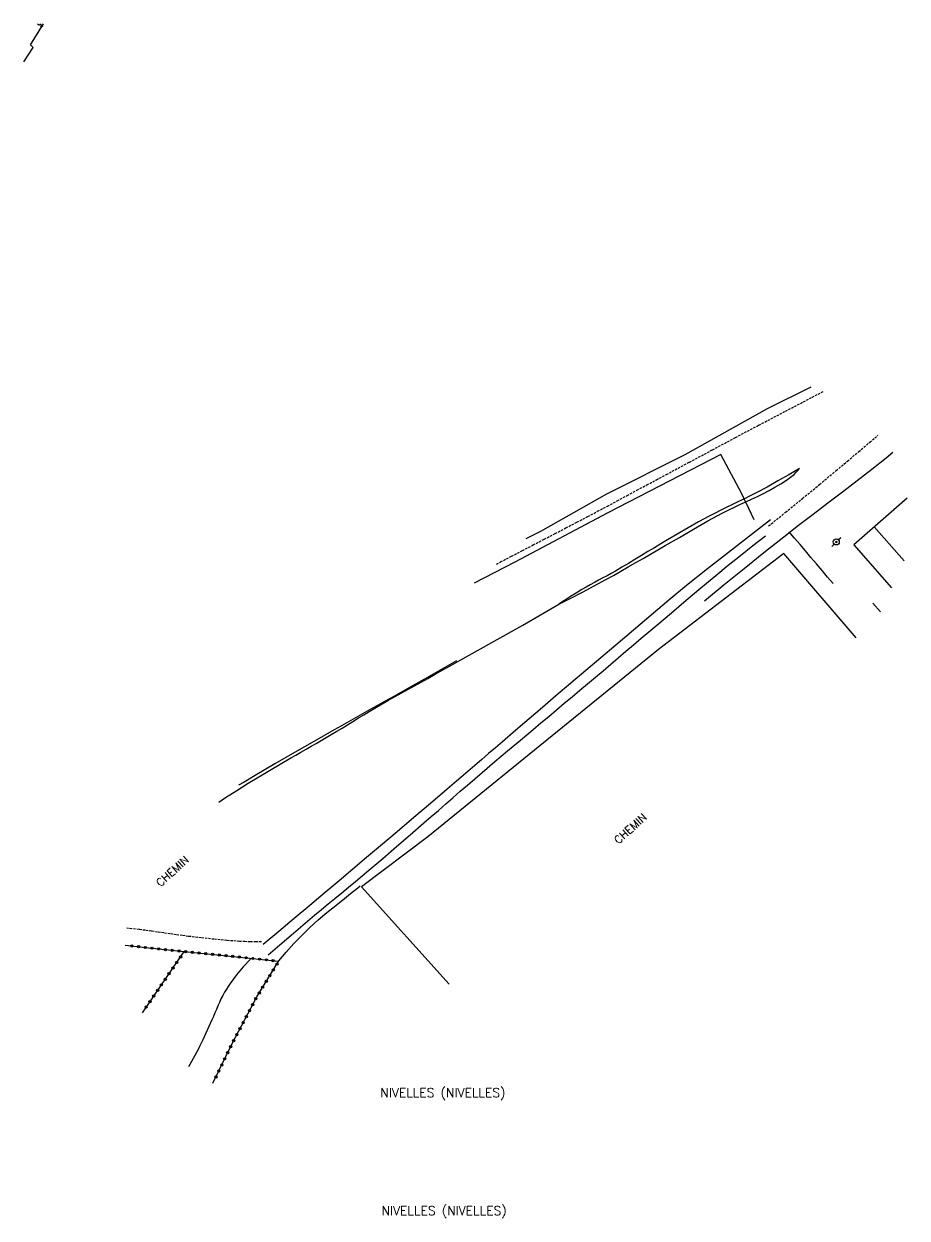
# Model space of a CAD drawing. Header units: millimetres. Extents: x 145999 to 147000, y 141000 to 142001.
# Drawn here: x 146433.9 to 146629.9, y 141735 to 142000 of the extents above; entities that cross this region are included whole.
import ezdxf
from ezdxf.enums import TextEntityAlignment as Align

# ---------------------------------------------------------------- set-up
doc = ezdxf.new("R2010")
doc.units = ezdxf.units.MM
doc.linetypes.add('DASHED', pattern=[0.75, 0.5, -0.25])
doc.layers.get('0').update_dxf_attribs({"linetype": 'CONTINUOUS'})
for name, color, linetype in [('W0070', 7, 'DASHED'), ('W0071', 7, 'CONTINUOUS'), ('W0101', 7, 'CONTINUOUS'), ('W0112', 1, 'DASHED'), ('W0211', 2, 'CONTINUOUS'), ('W0214', 2, 'CONTINUOUS'), ('W0300', 7, 'CONTINUOUS'), ('W0322', 7, 'CONTINUOUS'), ('W0323', 7, 'CONTINUOUS'), ('W0330', 7, 'CONTINUOUS'), ('W0333', 7, 'CONTINUOUS'), ('W0473', 7, 'CONTINUOUS'), ('W0980', 7, 'CONTINUOUS'), ('W0989', 7, 'CONTINUOUS')]:
    doc.layers.add(name, color=color, linetype=linetype)
doc.styles.get("Standard").update_dxf_attribs({"font": 'romans.shx', "width": 0.85})

# ---------------------------------------------------------------- blocks, each defined once
blk = doc.blocks.new('T473')
for p, q in [((-0.166667, 0.166667), (0.166667, -0.166667)), ((-0.166667, -0.166667), (0.166667, 0.166667)), ((0.500001, 0.500001), (1.000002, 1.000002)), ((-1.000002, -1.000002), (-0.500001, -0.500001))]:
    blk.add_line(p, q)
blk.add_ellipse((0, 0), major_axis=(0.471405, 0.471405), ratio=1, start_param=5.4977871438, end_param=11.780972451)
blk = doc.blocks.new('t323o')
at = {"color": 0, "linetype": 'Continuous'}
for radius in [0.25, 0.15]:
    blk.add_circle((0, 0), radius, dxfattribs=at)
blk = doc.blocks.new('t322o')
at = {"color": 0, "linetype": 'Continuous'}
for radius in [0.25, 0.15]:
    blk.add_circle((0, 0), radius, dxfattribs=at)

msp = doc.modelspace()

# ---------------------------------------------------------------- linework, layer by layer
at = {"layer": 'W0070'}
for points in [[(146538.75, 141880.13), (146539.67, 141880.61), (146542.08, 141881.87), (146544.5, 141883.13), (146546.92, 141884.38), (146549.34, 141885.64), (146551.77, 141886.89), (146554.18, 141888.15), (146556.6, 141889.41), (146559.01, 141890.68), (146561.2, 141891.84), (146563.38, 141893), (146565.56, 141894.17), (146567.74, 141895.34), (146569.92, 141896.51), (146572.1, 141897.68), (146574.28, 141898.85), (146576.46, 141900.01), (146581.59, 141902.76), (146586.71, 141905.5), (146591.84, 141908.24), (146596.98, 141910.95), (146602.91, 141914.06), (146608.85, 141917.16), (146611.32, 141918.43)], [(146599.16, 141888.58), (146602.93, 141891.63), (146606.69, 141894.7), (146610.43, 141897.78), (146614.16, 141900.88), (146616.65, 141902.97), (146619.13, 141905.07), (146621.61, 141907.18), (146623.46, 141908.75)], [(146486.58, 141796.32), (146485.37, 141796.3), (146484.15, 141796.31), (146482.94, 141796.34), (146481.73, 141796.4), (146478.89, 141796.6), (146476.06, 141796.87), (146473.23, 141797.19), (146470.4, 141797.52), (146469.03, 141797.69), (146467.66, 141797.88), (146466.28, 141798.08), (146464.91, 141798.28), (146463.54, 141798.48), (146462.17, 141798.68), (146460.8, 141798.86), (146459.42, 141799.03), (146457.84, 141799.2), (146456.7, 141799.3)]]:
    msp.add_lwpolyline(points, dxfattribs=at)
at = {"layer": 'W0071'}
for points in [[(146599.6, 141889.91), (146594.89, 141886.34), (146590.22, 141882.72), (146585.57, 141879.06), (146580.96, 141875.36), (146577, 141872.1), (146573.08, 141868.79), (146569.17, 141865.46), (146565.26, 141862.14), (146561.93, 141859.32), (146558.6, 141856.5), (146555.28, 141853.68), (146551.96, 141850.86), (146548.99, 141848.32), (146546.02, 141845.78), (146543.05, 141843.24), (146540.08, 141840.69), (146538.54, 141839.38), (146537.01, 141838.06), (146535.47, 141836.74), (146533.94, 141835.43), (146532.4, 141834.11), (146530.86, 141832.79), (146529.33, 141831.48), (146527.79, 141830.16), (146524.09, 141827.01), (146520.4, 141823.87), (146516.69, 141820.73), (146512.99, 141817.59), (146509.94, 141815), (146506.89, 141812.4), (146503.83, 141809.81), (146500.77, 141807.23), (146497.33, 141804.34), (146493.88, 141801.46), (146490.43, 141798.59), (146486.96, 141795.72)], [(146488.09, 141793.4), (146490.65, 141795.61), (146493.22, 141797.81), (146495.8, 141800.01), (146498.39, 141802.19), (146499.89, 141803.45), (146501.4, 141804.7), (146502.91, 141805.95), (146504.42, 141807.19), (146505.93, 141808.44), (146507.44, 141809.69), (146508.95, 141810.94), (146510.45, 141812.2), (146513.51, 141814.81), (146516.55, 141817.43), (146519.59, 141820.05), (146522.63, 141822.68), (146524.25, 141824.08), (146525.87, 141825.48), (146527.49, 141826.89), (146529.1, 141828.29), (146530.72, 141829.7), (146532.34, 141831.1), (146533.96, 141832.5), (146535.59, 141833.89), (146538.41, 141836.29), (146541.24, 141838.68), (146544.07, 141841.06), (146546.9, 141843.44), (146548.63, 141844.89), (146550.35, 141846.34), (146552.08, 141847.79), (146553.8, 141849.23), (146555.53, 141850.68), (146557.25, 141852.13), (146558.97, 141853.58), (146560.7, 141855.03), (146562.4, 141856.46), (146564.1, 141857.91), (146565.8, 141859.35), (146567.5, 141860.79), (146569.2, 141862.23), (146570.9, 141863.68), (146572.6, 141865.12), (146574.31, 141866.56), (146577.58, 141869.34), (146580.85, 141872.12), (146584.13, 141874.89), (146587.44, 141877.63), (146590.16, 141879.86), (146592.9, 141882.06), (146595.66, 141884.25), (146598.43, 141886.41)]]:
    msp.add_lwpolyline(points, dxfattribs=at)
at = {"layer": 'W0101'}
msp.add_lwpolyline([(146433.87, 141991.55), (146435.95, 141994.74), (146435.32, 141995.36), (146438.24, 142000)], dxfattribs=at)
at = {"layer": 'W0112'}
for points in [[(146436.9, 142000), (146437.88, 141999.34)], [(146437.44, 142000), (146438.05, 141999.59)], [(146438.05, 141999.59), (146437.88, 141999.34)]]:
    msp.add_lwpolyline(points, dxfattribs=at)
at = {"layer": 'W0211'}
for points in [[(146552.63, 141871.2), (146555.25, 141872.54), (146557.87, 141873.91), (146560.47, 141875.3), (146563.06, 141876.71), (146564.72, 141877.63), (146566.37, 141878.57), (146568.02, 141879.51), (146569.66, 141880.45), (146571.3, 141881.4), (146572.94, 141882.35), (146574.58, 141883.3), (146576.23, 141884.24), (146579.37, 141886.06), (146582.51, 141887.89), (146585.67, 141889.69), (146588.86, 141891.43), (146590.15, 141892.08), (146591.45, 141892.71), (146592.76, 141893.32), (146594.08, 141893.93), (146595.39, 141894.53), (146596.7, 141895.15), (146597.99, 141895.8), (146599.27, 141896.48), (146600.57, 141897.2), (146601.87, 141897.94), (146603.14, 141898.74), (146604.34, 141899.63), (146604.79, 141900.02), (146605.21, 141900.44), (146605.61, 141900.88), (146605.98, 141901.35)], [(146477.17, 141827.33), (146478.62, 141828.3), (146481.13, 141829.92), (146483.66, 141831.51), (146486.01, 141832.95), (146488.37, 141834.34), (146490.75, 141835.72), (146493.13, 141837.1), (146494.25, 141837.75), (146495.37, 141838.4), (146496.49, 141839.04), (146497.61, 141839.69), (146498.73, 141840.33), (146499.85, 141840.98), (146500.97, 141841.63), (146502.08, 141842.29), (146503.29, 141843.02), (146504.5, 141843.75), (146505.7, 141844.49), (146506.9, 141845.23), (146508.1, 141845.98), (146509.3, 141846.71), (146510.51, 141847.44), (146511.73, 141848.16), (146514.65, 141849.84), (146517.6, 141851.49), (146520.55, 141853.13), (146523.5, 141854.77), (146525.17, 141855.71), (146526.84, 141856.65), (146528.51, 141857.58), (146530.18, 141858.52)], [(146490.48, 141792.09), (146492.11, 141794.02), (146493.79, 141795.9), (146495.54, 141797.73), (146497.34, 141799.49), (146499.2, 141801.18), (146501.12, 141802.79), (146503.08, 141804.36), (146505.02, 141805.94), (146505.88, 141806.63), (146506.74, 141807.33), (146507.6, 141808.02), (146508.47, 141808.7)]]:
    msp.add_lwpolyline(points, dxfattribs=at)
at = {"layer": 'W0214'}
for points in [[(146605.99, 141901.33), (146603.61, 141899.93), (146601.22, 141898.57), (146598.8, 141897.23), (146596.37, 141895.93), (146595.08, 141895.26), (146593.78, 141894.62), (146592.48, 141893.98), (146591.17, 141893.36), (146589.86, 141892.73), (146588.55, 141892.1), (146587.26, 141891.45), (146585.97, 141890.78), (146583.63, 141889.5), (146581.32, 141888.17), (146579.02, 141886.82), (146576.72, 141885.48), (146575.26, 141884.62), (146573.82, 141883.76), (146572.37, 141882.89), (146570.93, 141882.01), (146569.49, 141881.14), (146568.04, 141880.28), (146566.59, 141879.42), (146565.14, 141878.58), (146564.21, 141878.06), (146563.29, 141877.55), (146562.36, 141877.05), (146561.42, 141876.55), (146560.49, 141876.05), (146559.56, 141875.55), (146558.64, 141875.03), (146557.73, 141874.5), (146556.43, 141873.71), (146555.15, 141872.9), (146553.88, 141872.06), (146552.63, 141871.21)], [(146623.96, 141869.51), (146622.3, 141871.48)], [(146529.89, 141858.69), (146526.25, 141856.61), (146522.61, 141854.54), (146518.97, 141852.47), (146515.32, 141850.41), (146513.75, 141849.53), (146512.18, 141848.65), (146510.61, 141847.77), (146509.04, 141846.89), (146507.47, 141846.01), (146505.9, 141845.13), (146504.34, 141844.25), (146502.77, 141843.36), (146498.36, 141840.85), (146493.96, 141838.33), (146489.57, 141835.79), (146485.2, 141833.22), (146482.74, 141831.77), (146481.51, 141831.05)], [(146484.14, 141792.44), (146482.55, 141790.75), (146481.06, 141788.96), (146479.68, 141787.09), (146478.42, 141785.14), (146477.99, 141784.4), (146477.61, 141783.64), (146477.26, 141782.87), (146476.92, 141782.09), (146476.6, 141781.31), (146476.28, 141780.53), (146475.95, 141779.75), (146475.61, 141778.98), (146474.93, 141777.5), (146474.26, 141776.03), (146473.57, 141774.56), (146472.87, 141773.09), (146472.52, 141772.42), (146472.16, 141771.75), (146471.78, 141771.09), (146471.41, 141770.43), (146471.04, 141769.77), (146470.69, 141769.09), (146470.44, 141768.54)]]:
    msp.add_lwpolyline(points, dxfattribs=at)
at = {"layer": 'W0300'}
for points in [[(146626.76, 141904.88), (146625.27, 141903.64), (146622.07, 141901.08), (146618.83, 141898.57), (146615.56, 141896.09), (146612.29, 141893.62), (146609.02, 141891.15), (146605.77, 141888.66), (146602.54, 141886.13), (146598.12, 141882.61), (146593.71, 141879.06), (146589.32, 141875.5), (146584.94, 141871.92)], [(146613.48, 141875.8), (146612.24, 141877.25), (146611.01, 141878.71), (146609.78, 141880.16), (146608.55, 141881.62), (146607.34, 141883.04), (146606.13, 141884.47), (146604.93, 141885.9), (146603.73, 141887.32)]]:
    msp.add_lwpolyline(points, dxfattribs=at)
at = {"layer": 'W0322'}
msp.add_lwpolyline([(146475.84, 141764.94), (146480.15, 141773.86), (146485.57, 141784.09), (146490.47, 141792.09)], dxfattribs=at)
at = {"layer": 'W0323'}
for points in [[(146456.34, 141795.55), (146460.16, 141795.11), (146475.31, 141793.56), (146490.36, 141792.03)], [(146460.16, 141780.58), (146469.47, 141794.15)]]:
    msp.add_lwpolyline(points, dxfattribs=at)
at = {"layer": 'W0330'}
for points in [[(146608.49, 141919.4), (146598.86, 141914.59), (146580.55, 141904.39), (146563.15, 141895.64), (146548.56, 141887.37), (146545.29, 141885.74)], [(146588.58, 141904.43), (146563.46, 141891.48), (146542.8, 141880.53), (146533.8, 141875.89)], [(146594.1, 141893.78), (146593.22, 141895.75), (146588.58, 141904.44)], [(146594.1, 141893.78), (146595.88, 141890.01)], [(146602.55, 141882.51), (146574.73, 141861.17), (146546.04, 141837.88), (146523.5, 141819.59), (146508.78, 141808.5)], [(146618.61, 141863.75), (146602.54, 141882.5)], [(146530.18, 141858.52), (146544.64, 141866.56), (146552.63, 141871.21)], [(146508.78, 141808.5), (146528.27, 141786.89)]]:
    msp.add_lwpolyline(points, dxfattribs=at)
at = {"layer": 'W0333'}
for points in [[(146629.89, 141894.72), (146618.06, 141884.4), (146626.45, 141874.89)], [(146622.61, 141888.37), (146629.21, 141880.84)]]:
    msp.add_lwpolyline(points, dxfattribs=at)

# ---------------------------------------------------------------- block references
at = {"layer": 'W0322'}
for p, rotation in [((146490.02, 141791.35), 58.50816740637212), ((146488.45, 141788.8), 58.50816740637212), ((146489.24, 141790.08), 58.50816740637212), ((146486.89, 141786.24), 58.50816740637212), ((146487.67, 141787.52), 58.50816740637212), ((146485.34, 141783.67), 62.11353483313129), ((146486.1, 141784.96), 58.50816740637212), ((146483.94, 141781.01), 62.11353483313129), ((146484.64, 141782.34), 62.11353483313129), ((146482.54, 141778.36), 62.11353483313129), ((146483.24, 141779.69), 62.11353483313129), ((146481.13, 141775.71), 62.11353483313129), ((146481.84, 141777.04), 62.11353483313129), ((146479.76, 141773.04), 64.15002627163686), ((146480.43, 141774.38), 62.11353483313129), ((146478.45, 141770.34), 64.15002627163686), ((146479.11, 141771.69), 64.15002627163686), ((146477.14, 141767.64), 64.15002627163686), ((146477.8, 141768.99), 64.15002627163686), ((146476.49, 141766.29), 64.15002627163686)]:
    msp.add_blockref('t322o', p, dxfattribs=dict(at, rotation=rotation))
at = {"layer": 'W0323'}
for p, rotation in [((146457.83, 141795.38), 353.4792793323144), ((146459.32, 141795.21), 353.4792793323144), ((146460.81, 141795.05), 354.1609756254789), ((146462.31, 141794.89), 354.1609756254789), ((146463.8, 141794.74), 354.1609756254789), ((146465.29, 141794.59), 354.1609756254789), ((146466.78, 141794.43), 354.1609756254789), ((146468.28, 141794.28), 354.1609756254789), ((146469.77, 141794.13), 354.1609756254789), ((146467.8, 141791.71), 55.52328707373871), ((146468.65, 141792.95), 55.52328707373871), ((146471.26, 141793.98), 354.1609756254789), ((146472.75, 141793.82), 354.1609756254789), ((146474.24, 141793.67), 354.1609756254789), ((146475.74, 141793.52), 354.1880365266015), ((146477.23, 141793.37), 354.1880365266015), ((146478.72, 141793.22), 354.1880365266015), ((146480.21, 141793.06), 354.1880365266015), ((146481.71, 141792.91), 354.1880365266015), ((146483.2, 141792.76), 354.1880365266015), ((146484.69, 141792.61), 354.1880365266015), ((146486.18, 141792.46), 354.1880365266015), ((146487.68, 141792.3), 354.1880365266015), ((146489.17, 141792.15), 354.1880365266015), ((146466.1, 141789.24), 55.52328707373871), ((146466.95, 141790.47), 55.52328707373871), ((146464.4, 141786.76), 55.52328707373871), ((146465.25, 141788), 55.52328707373871), ((146462.7, 141784.29), 55.52328707373871), ((146463.55, 141785.53), 55.52328707373871), ((146461.01, 141781.82), 55.52328707373871), ((146461.86, 141783.05), 55.52328707373871)]:
    msp.add_blockref('t323o', p, dxfattribs=dict(at, rotation=rotation))
at = {"layer": 'W0473'}
msp.add_blockref('T473', (146614.17, 141885.05), dxfattribs=at)

# ---------------------------------------------------------------- texts
at = {"layer": 'W0980'}
for p in [(146526.86, 141762.7), (146527.13, 141736.52)]:
    msp.add_text('NIVELLES (NIVELLES)', height=2, dxfattribs=at).set_placement(p, align=Align.MIDDLE)
at = {"layer": 'W0989'}
for p in [(146565.82, 141817.88), (146464.18, 141808.41)]:
    msp.add_text('CHEMIN', height=1.75, rotation=41.8829, dxfattribs=at).set_placement(p)

doc.saveas('drawing.dxf')
